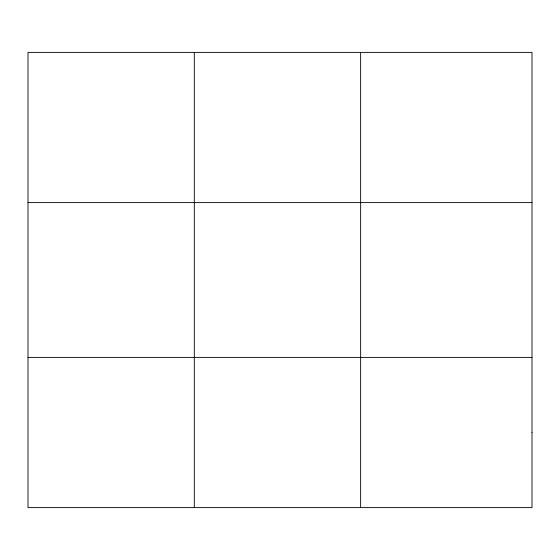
<?xml version="1.0" encoding="UTF-8"?>
<svg xmlns="http://www.w3.org/2000/svg" width="560" height="560" viewBox="0 0 560 560"><rect width="100%" height="100%" fill="white"/><g stroke="black" fill="none" stroke-linecap="round" stroke-linejoin="round"><path stroke-width="0.84" d="M194.32 52.388L194.32 507.612M360.64 52.388L360.64 507.612M28 202.608L532 202.608M28 357.392L532 357.392M532 432.502L532 507.612L28 507.612L28 52.388L532 52.388L532 432.502"/></g></svg>
